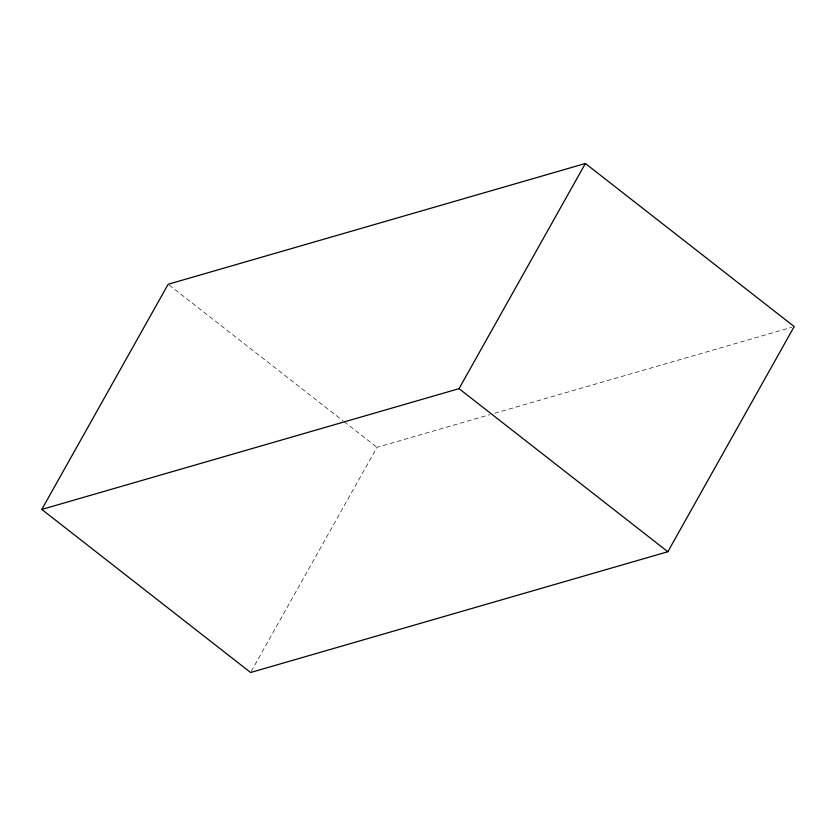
<?xml version="1.0" encoding="UTF-8"?>
<svg xmlns="http://www.w3.org/2000/svg" width="836" height="836" viewBox="0 0 836 836"><rect width="100%" height="100%" fill="white"/><g stroke="black" fill="none" stroke-linecap="round" stroke-linejoin="round"><path stroke-width="0.63" stroke-dasharray="4.18 3.13" d="M251.249 671.371L376.963 447.344L489.729 414.698M494.745 413.245L791.692 327.284M169.185 285.076L343.021 420.832M344.045 421.637L376.963 447.344"/><path stroke-width="1.25" d="M41.8 509.437L168.151 284.271L585.388 163.49L794.2 326.562L667.849 551.729L250.612 672.51L41.8 509.437L459.037 388.656L585.388 163.49M459.037 388.656L667.849 551.729"/></g></svg>
